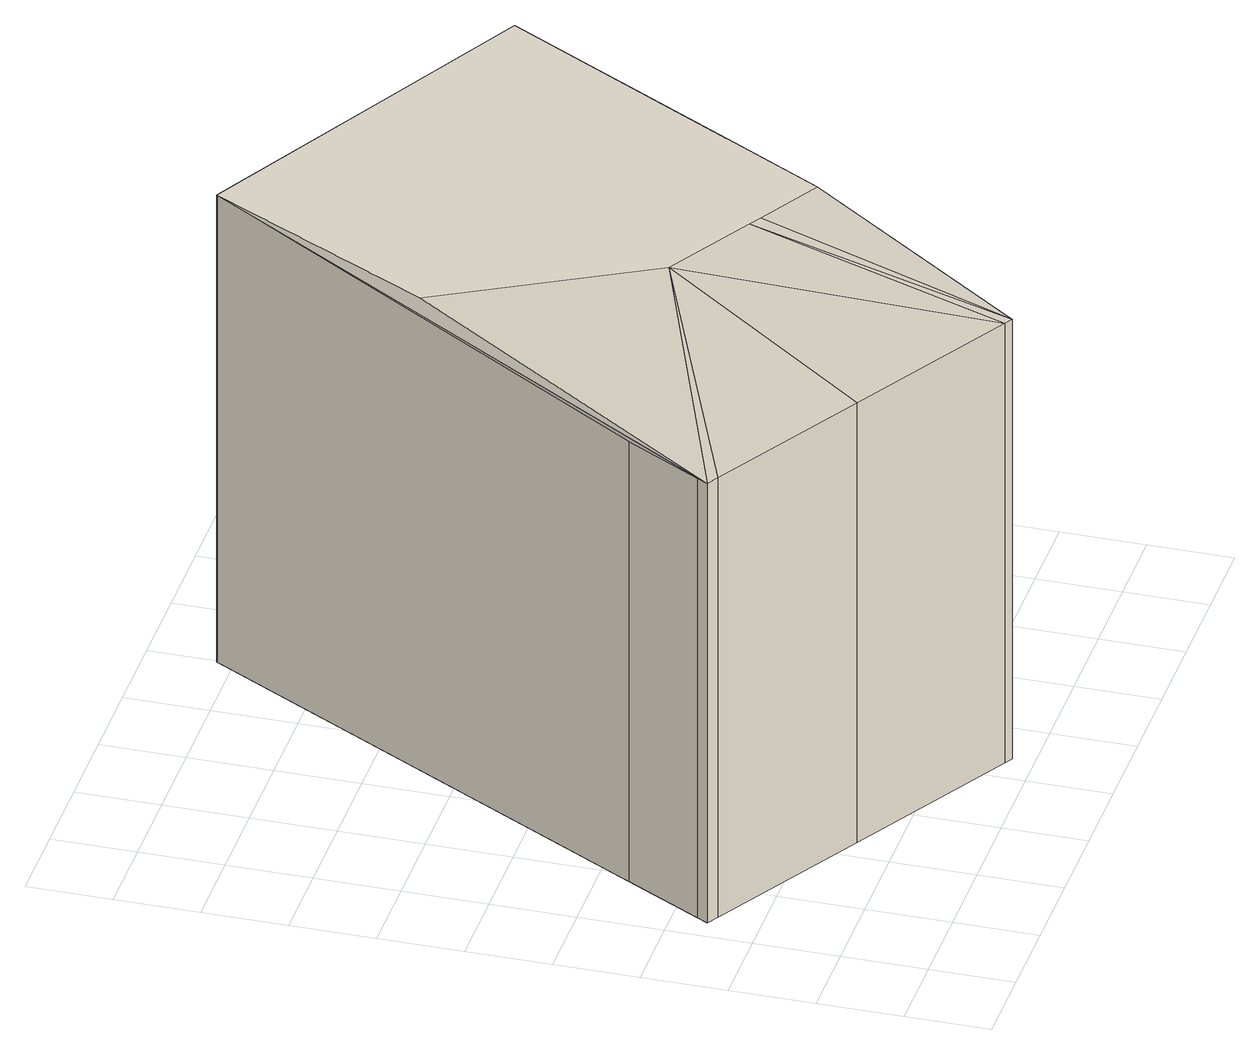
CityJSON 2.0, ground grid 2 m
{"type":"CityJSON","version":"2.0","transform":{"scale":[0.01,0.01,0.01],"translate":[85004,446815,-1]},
"CityObjects":{
"building1":{"type":"Building","children":["building1-1"]},
"building1-1":{"type":"BuildingPart","parents":["building1"],"geometry":[{"type":"Solid","lod":"1.3","boundaries":[[[[0,1,2,3]],[[4,5,6,7,8,3,2,9,10]],[[11,0,3,8]],[[11,1,0]],[[12,1,11]],[[13,1,12]],[[13,14,1]],[[14,9,2,1]],[[15,5,4]],[[15,4,10]],[[5,16,6]],[[15,17,5]],[[17,18,5]],[[18,16,5]],[[16,19,6]],[[19,7,6]],[[19,8,7]],[[20,11,8,19]],[[21,10,9,14]],[[22,23,10,21]],[[24,10,23]],[[15,10,24]],[[25,26,22,13,12,11,20,27,28,29]],[[22,21,13]],[[13,21,14]],[[25,15,24,26]],[[25,29,17,15]],[[28,27,16,18]],[[27,20,19,16]],[[29,28,18,17]],[[26,24,23,22]]]]}]}
},
"vertices":[
[1313,822,76],[1635,1393,76],[1635,1393,1290],[1313,822,1290],[505,1297,1290],[771,804,1290],[990,681,1290],[1021,663,1290],[1175,577,1290],[1260,1591,1290],[793,1838,1290],[1175,577,73],[918,1065,73],[505,1297,73],[1260,1591,76],[56,519,1216],[859,63,1216],[84,502,1216],[460,289,1216],[879,52,1216],[879,52,73],[793,1838,76],[174,730,73],[174,730,1216],[70,544,1216],[56,519,73],[70,544,73],[859,63,73],[460,289,73],[84,502,73]
]}
